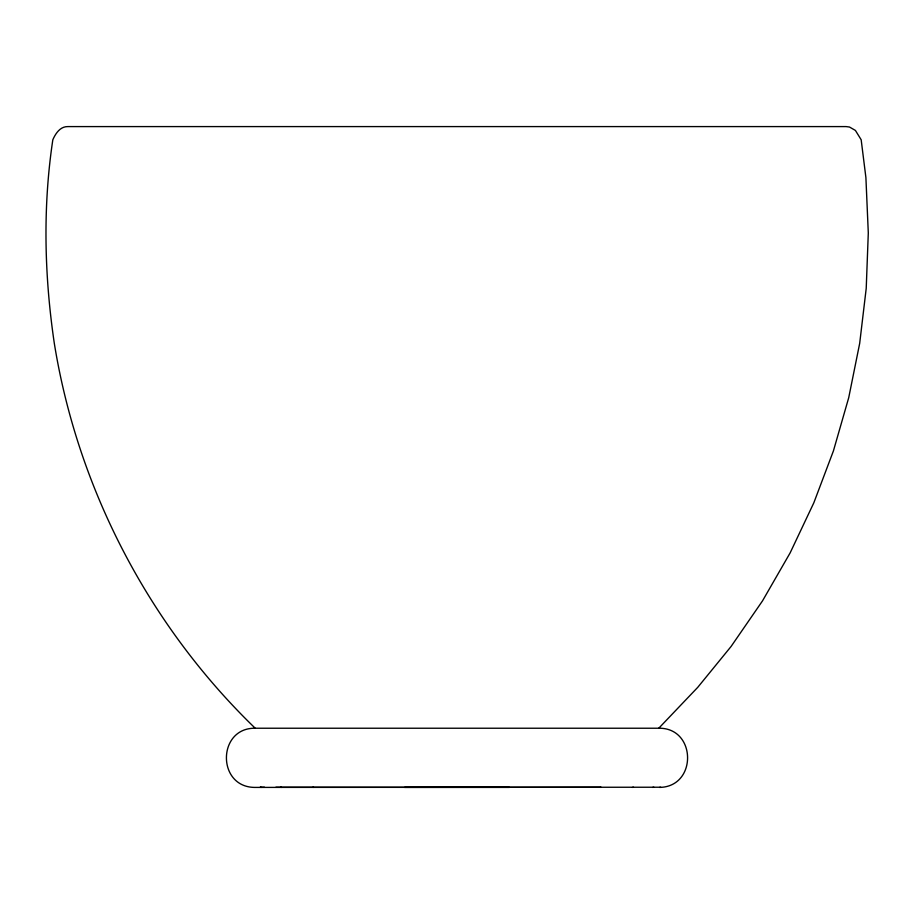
<?xml version="1.0" encoding="UTF-8"?>
<svg xmlns="http://www.w3.org/2000/svg" width="914" height="914" viewBox="0 0 914 914"><rect width="100%" height="100%" fill="white"/><g stroke="black" fill="none" stroke-linecap="round" stroke-linejoin="round"><path stroke-width="1.37" d="M658.777 728.23L697.748 687.339L731.074 646.484L762.516 600.864L790.164 552.844L813.848 502.757L833.419 450.91L848.729 397.67L859.686 343.356L866.221 288.333L868.3 232.967L865.901 177.613L861.171 139.762L855.413 130.439L849.506 127.035L846.09 126.589L67.91 126.589C60.187 126.418 55.571 133.49 52.829 139.762C42.672 207.204 44.352 276.005 54.314 343.356C77.77 488.899 149.21 625.782 255.223 728.23L658.777 728.23C696.639 727.624 697.428 786.76 659.611 787.411M509.441 787.411L275.879 787.24M600.269 787.411L601.069 787.228L404.559 787.411M632.465 787.411L633.448 787.228M652.71 787.411L653.807 787.228M255.223 728.23C217.361 727.624 216.572 786.76 254.389 787.411L660.742 787.228M264.477 787.228L260.193 787.228L261.29 787.411M280.552 787.228L281.535 787.411M312.931 787.228L313.731 787.411"/></g></svg>
